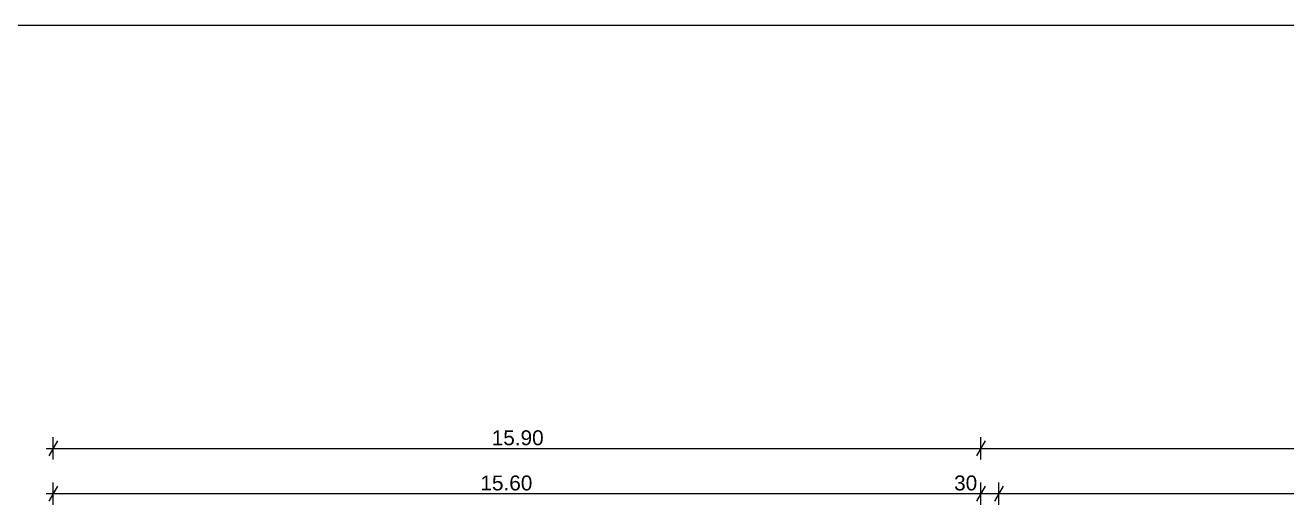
# Model space of a CAD drawing. Header units: feet. Extents: x 2791058 to 2855058, y -67651 to -26651.
# Drawn here: x 2804795 to 2826009, y -34711 to -26651 of the extents above; entities that cross this region are included whole.
import ezdxf

# ---------------------------------------------------------------- set-up
doc = ezdxf.new("R2010")
doc.units = ezdxf.units.FT
doc.header["$MEASUREMENT"] = 0
doc.layers.add('Dimensioning - General', color=7, linetype='Continuous')
doc.layers.add('Shell - Roof_Pen_No__21', color=7, linetype='Continuous', lineweight=0)
doc.styles.add('GENERATED_STYLE_2', font='arial.ttf')

msp = doc.modelspace()

# ---------------------------------------------------------------- linework, layer by layer
at = {"layer": 'Dimensioning - General', "color": 7, "linetype": 'Continuous', "lineweight": 0}
for p, q in [((2805339, -33638), (2805194, -33888)), ((2805266, -33951), (2805266, -33576)), ((2820939, -33638), (2820794, -33888)), ((2820939, -33638), (2820794, -33888)), ((2820866, -33951), (2820866, -33576)), ((2805144, -33763), (2805266, -33763)), ((2805266, -33763), (2820866, -33763)), ((2820866, -33763), (2837366, -33763)), ((2820866, -33763), (2837366, -33763)), ((2805266, -34711), (2805266, -34336)), ((2820866, -34711), (2820866, -34336)), ((2821166, -34711), (2821166, -34336)), ((2805144, -34523), (2805266, -34523)), ((2805339, -34398), (2805194, -34648)), ((2805339, -34398), (2805194, -34648)), ((2805266, -34523), (2820866, -34523)), ((2805266, -34523), (2820866, -34523)), ((2820939, -34398), (2820794, -34648)), ((2820939, -34398), (2820794, -34648)), ((2820866, -34523), (2821166, -34523)), ((2820866, -34523), (2821166, -34523)), ((2821239, -34398), (2821094, -34648)), ((2821239, -34398), (2821094, -34648)), ((2821166, -34523), (2837066, -34523)), ((2821166, -34523), (2837066, -34523))]:
    msp.add_line(p, q, dxfattribs=at)
at = {"layer": 'Shell - Roof_Pen_No__21', "color": 7, "linetype": 'Continuous', "lineweight": 0}
msp.add_line((2791058, -26651), (2855058, -26651), dxfattribs=at)

# ---------------------------------------------------------------- texts
at = {"layer": 'Dimensioning - General', "color": 7, "lineweight": 0, "char_height": 250, "attachment_point": 7, "style": 'GENERATED_STYLE_2'}
for s, insert in [('\\A1;15.90', (2812639, -33713)), ('\\A1;15.60', (2812449, -34473)), ('\\A1;30', (2820415, -34473))]:
    msp.add_mtext(s, dxfattribs=dict(at, insert=insert))

doc.saveas('drawing.dxf')
